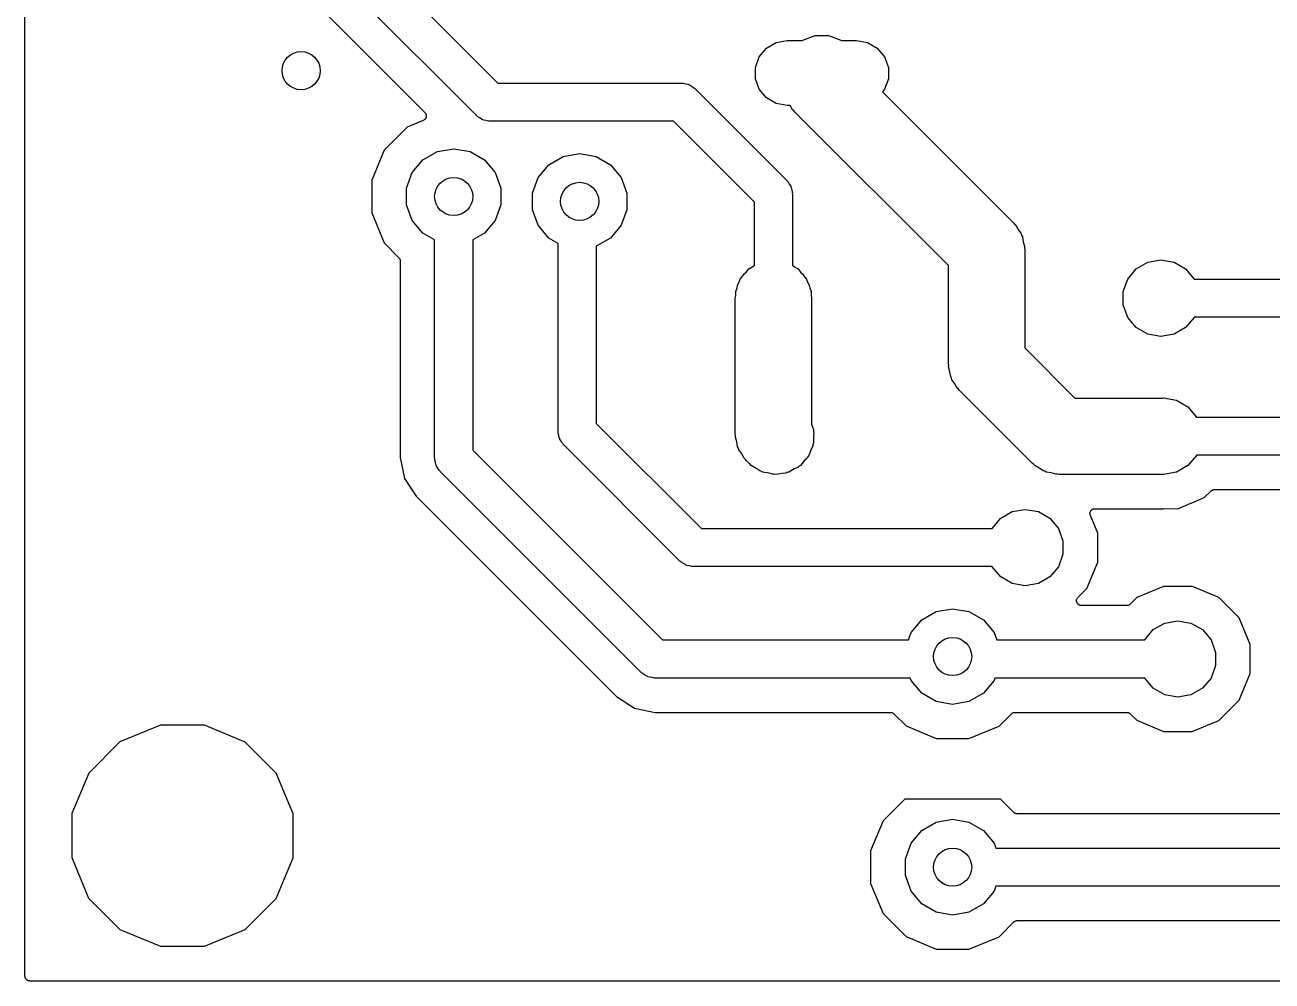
# Model space of a CAD drawing. Extents: x 38 to 133, y -144 to -38.
# Drawn here: x 37.59 to 70.29, y -143.7 to -118.63 of the extents above; entities that cross this region are included whole.
import ezdxf

# ---------------------------------------------------------------- set-up
doc = ezdxf.new("R2010")
doc.units = 0
doc.header["$MEASUREMENT"] = 0
doc.layers.add('BLACK', color=7, linetype='CONTINUOUS')

msp = doc.modelspace()

# ---------------------------------------------------------------- linework, layer by layer
at = {"layer": 'Black'}
for p, q in [((37.5895, -140.49), (37.5895, -76.4604)), ((40.505, -110.664), (49.9911, -120.15)), ((49.4304, -121.004), (39.6514, -111.225)), ((39.0239, -111.87), (48.0762, -120.922)), ((57.9835, -119.022), (58.3099, -118.903)), ((58.3099, -118.903), (58.6571, -118.903)), ((58.6571, -118.903), (58.9835, -119.022)), ((56.8406, -119.463), (57.0303, -119.237)), ((57.0303, -119.237), (57.2858, -119.09)), ((57.2858, -119.09), (57.5764, -119.038)), ((57.5764, -119.038), (57.964, -119.038)), ((57.964, -119.038), (57.9835, -119.022)), ((58.9835, -119.022), (59.003, -119.038)), ((59.003, -119.038), (59.3906, -119.038)), ((59.3906, -119.038), (59.6812, -119.09)), ((59.6812, -119.09), (59.9367, -119.237)), ((59.9367, -119.237), (60.1264, -119.463)), ((56.7397, -119.74), (56.8406, -119.463)), ((60.1264, -119.463), (60.2273, -119.74)), ((56.7397, -120.036), (56.7397, -119.74)), ((60.2273, -119.74), (60.2273, -120.036)), ((49.9911, -120.15), (54.8005, -120.15)), ((54.8005, -120.15), (54.8222, -120.154)), ((54.8222, -120.154), (54.8441, -120.152)), ((54.8441, -120.152), (54.9072, -120.169)), ((54.9072, -120.169), (54.9715, -120.18)), ((54.9715, -120.18), (54.9906, -120.191)), ((54.9906, -120.191), (55.0118, -120.197)), ((55.0118, -120.197), (55.0653, -120.234)), ((55.0653, -120.234), (55.1219, -120.267)), ((55.1219, -120.267), (55.136, -120.284)), ((55.136, -120.284), (55.1541, -120.296)), ((55.1541, -120.296), (57.5671, -122.709)), ((56.8406, -120.313), (56.7397, -120.036)), ((57.0303, -120.539), (56.8406, -120.313)), ((60.1264, -120.313), (60.071, -120.379)), ((60.2273, -120.036), (60.1264, -120.313)), ((57.2858, -120.686), (57.0303, -120.539)), ((60.071, -120.379), (63.5086, -123.816)), ((48.0762, -120.922), (48.0842, -120.934)), ((48.0842, -120.934), (48.0936, -120.944)), ((48.0936, -120.944), (48.0968, -120.951)), ((48.0968, -120.951), (48.1015, -120.958)), ((48.1015, -120.958), (48.1052, -120.972)), ((48.1052, -120.972), (48.1105, -120.985)), ((57.5764, -120.738), (57.2858, -120.686)), ((57.6536, -120.738), (57.5764, -120.738)), ((57.7175, -120.848), (57.6536, -120.738)), ((57.7512, -120.877), (57.7175, -120.848)), ((57.7764, -120.913), (57.7512, -120.877)), ((61.8015, -124.938), (57.7764, -120.913)), ((47.6152, -121.303), (47.0099, -121.907)), ((48.0349, -121.129), (47.6152, -121.303)), ((48.0467, -121.122), (48.0349, -121.129)), ((48.0593, -121.116), (48.0467, -121.122)), ((48.0652, -121.11), (48.0593, -121.116)), ((48.0722, -121.106), (48.0652, -121.11)), ((48.0806, -121.095), (48.0722, -121.106)), ((48.0905, -121.085), (48.0806, -121.095)), ((48.094, -121.077), (48.0905, -121.085)), ((48.099, -121.071), (48.094, -121.077)), ((48.1032, -121.057), (48.099, -121.071)), ((48.1091, -121.045), (48.1032, -121.057)), ((48.1098, -121.037), (48.1091, -121.045)), ((48.1123, -121.029), (48.1098, -121.037)), ((48.1105, -120.985), (48.1108, -120.993)), ((48.1108, -120.993), (48.113, -121.001)), ((48.113, -121.001), (48.1118, -121.015)), ((48.1118, -121.015), (48.1123, -121.029)), ((49.4485, -121.016), (49.4304, -121.004)), ((49.4626, -121.033), (49.4485, -121.016)), ((49.5192, -121.066), (49.4626, -121.033)), ((49.5727, -121.103), (49.5192, -121.066)), ((49.5939, -121.109), (49.5727, -121.103)), ((49.613, -121.12), (49.5939, -121.109)), ((49.6773, -121.131), (49.613, -121.12)), ((49.7404, -121.148), (49.6773, -121.131)), ((49.7623, -121.146), (49.7404, -121.148)), ((49.784, -121.15), (49.7623, -121.146)), ((54.5934, -121.15), (49.784, -121.15)), ((56.7135, -123.27), (54.5934, -121.15)), ((47.0099, -121.907), (46.6819, -122.697)), ((48.0249, -122.165), (48.4023, -121.947)), ((48.4023, -121.947), (48.8315, -121.872)), ((48.8315, -121.872), (49.2607, -121.947)), ((49.2607, -121.947), (49.6381, -122.165)), ((47.7448, -122.499), (48.0249, -122.165)), ((49.6381, -122.165), (49.9182, -122.499)), ((51.3269, -122.292), (51.7043, -122.074)), ((51.7043, -122.074), (52.1335, -121.999)), ((52.1335, -121.999), (52.5627, -122.074)), ((52.5627, -122.074), (52.9401, -122.292)), ((47.5958, -122.909), (47.7448, -122.499)), ((49.9182, -122.499), (50.0672, -122.909)), ((51.0468, -122.626), (51.3269, -122.292)), ((52.9401, -122.292), (53.2202, -122.626)), ((46.6819, -122.697), (46.6811, -123.552)), ((47.5958, -123.344), (47.5958, -122.909)), ((50.0672, -122.909), (50.0672, -123.344)), ((50.8978, -123.036), (51.0468, -122.626)), ((53.2202, -122.626), (53.3692, -123.036)), ((57.5671, -122.709), (57.5797, -122.727)), ((57.5797, -122.727), (57.5965, -122.742)), ((57.5965, -122.742), (57.6292, -122.798)), ((57.6292, -122.798), (57.6667, -122.852)), ((57.6667, -122.852), (57.6723, -122.873)), ((57.6723, -122.873), (57.6833, -122.892)), ((57.6833, -122.892), (57.6947, -122.956)), ((50.8978, -123.471), (50.8978, -123.036)), ((53.3692, -123.036), (53.3692, -123.471)), ((56.7135, -124.927), (56.7135, -123.27)), ((57.6947, -122.956), (57.7116, -123.019)), ((57.7116, -123.019), (57.7097, -123.041)), ((57.7097, -123.041), (57.7135, -123.063)), ((57.7135, -123.063), (57.7135, -124.927)), ((46.6811, -123.552), (47.0078, -124.343)), ((47.7448, -123.754), (47.5958, -123.344)), ((50.0672, -123.344), (49.9182, -123.754)), ((51.0468, -123.881), (50.8978, -123.471)), ((53.3692, -123.471), (53.2202, -123.881)), ((48.0249, -124.088), (47.7448, -123.754)), ((49.9182, -123.754), (49.6381, -124.088)), ((51.3269, -124.215), (51.0468, -123.881)), ((53.2202, -123.881), (52.9401, -124.215)), ((63.5086, -123.816), (63.5338, -123.852)), ((63.5338, -123.852), (63.5675, -123.881)), ((63.5675, -123.881), (63.6329, -123.994)), ((48.3315, -124.265), (48.0249, -124.088)), ((49.6381, -124.088), (49.3315, -124.265)), ((51.57, -124.355), (51.3269, -124.215)), ((52.9401, -124.215), (52.57, -124.428)), ((63.6329, -123.994), (63.7078, -124.101)), ((63.7078, -124.101), (63.7192, -124.143)), ((63.7192, -124.143), (63.7412, -124.181)), ((63.7412, -124.181), (63.7639, -124.31)), ((47.0078, -124.343), (47.3944, -124.73)), ((48.3315, -129.984), (48.3315, -124.265)), ((49.3315, -124.265), (49.3315, -129.777)), ((51.57, -129.286), (51.57, -124.355)), ((52.57, -124.428), (52.57, -129.079)), ((63.7639, -124.31), (63.7977, -124.436)), ((63.7977, -124.436), (63.7939, -124.48)), ((63.7939, -124.48), (63.8015, -124.523)), ((63.8015, -124.523), (63.8015, -127.094)), ((47.3944, -124.73), (47.3975, -124.735)), ((47.3975, -124.735), (47.4018, -124.738)), ((47.4018, -124.738), (47.4101, -124.753)), ((47.4101, -124.753), (47.4196, -124.766)), ((47.4196, -124.766), (47.4211, -124.772)), ((47.4211, -124.772), (47.4238, -124.776)), ((47.4238, -124.776), (47.4267, -124.793)), ((47.4267, -124.793), (47.431, -124.809)), ((47.431, -124.809), (47.4305, -124.814)), ((47.4305, -124.814), (47.4315, -124.82)), ((47.4315, -124.82), (47.4315, -129.972)), ((66.7286, -125.025), (67.0303, -124.851)), ((67.0303, -124.851), (67.3735, -124.79)), ((67.3735, -124.79), (67.7167, -124.851)), ((67.7167, -124.851), (68.0184, -125.025)), ((56.3446, -125.292), (56.4131, -125.21)), ((56.4131, -125.21), (56.4475, -125.151)), ((56.4475, -125.151), (56.5001, -125.107)), ((56.5001, -125.107), (56.5686, -125.025)), ((56.5686, -125.025), (56.6609, -124.972)), ((56.6609, -124.972), (56.7135, -124.927)), ((57.7135, -124.927), (57.7661, -124.972)), ((57.7661, -124.972), (57.8584, -125.025)), ((57.8584, -125.025), (57.9269, -125.107)), ((57.9269, -125.107), (57.9795, -125.151)), ((57.9795, -125.151), (58.0139, -125.21)), ((58.0139, -125.21), (58.0824, -125.292)), ((61.8015, -127.508), (61.8015, -124.938)), ((66.5046, -125.292), (66.7286, -125.025)), ((68.0184, -125.025), (68.2424, -125.292)), ((56.2254, -125.619), (56.2619, -125.519)), ((56.2619, -125.519), (56.2738, -125.451)), ((56.2738, -125.451), (56.3082, -125.392)), ((56.3082, -125.392), (56.3446, -125.292)), ((58.0824, -125.292), (58.1188, -125.392)), ((58.1188, -125.392), (58.1532, -125.451)), ((58.1532, -125.451), (58.1651, -125.519)), ((58.1651, -125.519), (58.2016, -125.619)), ((66.3854, -125.619), (66.5046, -125.292)), ((68.2424, -125.292), (68.243, -125.293)), ((68.243, -125.293), (76.7549, -125.293)), ((56.2135, -125.793), (56.2254, -125.726)), ((56.2135, -129.35), (56.2135, -125.793)), ((56.2254, -125.726), (56.2254, -125.619)), ((58.2016, -125.619), (58.2016, -125.726)), ((58.2016, -125.726), (58.2135, -125.793)), ((58.2135, -125.793), (58.2135, -129.097)), ((66.3854, -125.968), (66.3854, -125.619)), ((66.5046, -126.295), (66.3854, -125.968)), ((66.7286, -126.562), (66.5046, -126.295)), ((68.2424, -126.295), (68.0184, -126.562)), ((68.243, -126.293), (68.2424, -126.295)), ((76.962, -126.293), (68.243, -126.293)), ((67.0303, -126.736), (66.7286, -126.562)), ((67.3735, -126.797), (67.0303, -126.736)), ((67.7167, -126.736), (67.3735, -126.797)), ((68.0184, -126.562), (67.7167, -126.736)), ((63.8015, -127.094), (65.1207, -128.413)), ((61.8091, -127.551), (61.8015, -127.508)), ((61.8053, -127.595), (61.8091, -127.551)), ((61.8391, -127.721), (61.8053, -127.595)), ((61.8618, -127.85), (61.8391, -127.721)), ((61.8838, -127.888), (61.8618, -127.85)), ((61.8952, -127.931), (61.8838, -127.888)), ((61.9701, -128.038), (61.8952, -127.931)), ((62.0355, -128.151), (61.9701, -128.038)), ((62.0692, -128.179), (62.0355, -128.151)), ((62.0944, -128.215), (62.0692, -128.179)), ((63.9994, -130.12), (62.0944, -128.215)), ((65.1207, -128.413), (67.4182, -128.413)), ((67.4182, -128.413), (67.437, -128.41)), ((67.437, -128.41), (67.7802, -128.47)), ((67.7802, -128.47), (68.0819, -128.644)), ((68.0819, -128.644), (68.3059, -128.911)), ((52.57, -129.079), (55.3251, -131.834)), ((58.2135, -129.097), (58.2651, -129.239)), ((68.3059, -128.911), (68.3065, -128.913)), ((68.3065, -128.913), (72.7544, -128.913)), ((51.5738, -129.308), (51.57, -129.286)), ((51.5719, -129.33), (51.5738, -129.308)), ((51.5888, -129.393), (51.5719, -129.33)), ((51.6002, -129.457), (51.5888, -129.393)), ((51.6112, -129.476), (51.6002, -129.457)), ((51.6168, -129.497), (51.6112, -129.476)), ((56.2211, -129.393), (56.2135, -129.35)), ((56.2173, -129.437), (56.2211, -129.393)), ((56.2511, -129.563), (56.2173, -129.437)), ((58.2651, -129.239), (58.2651, -129.296)), ((58.2651, -129.296), (58.2732, -129.326)), ((58.2732, -129.326), (58.2651, -129.419)), ((58.2651, -129.419), (58.2651, -129.587)), ((49.3315, -129.777), (54.3091, -134.755)), ((51.6543, -129.551), (51.6168, -129.497)), ((51.687, -129.607), (51.6543, -129.551)), ((51.7038, -129.622), (51.687, -129.607)), ((51.7164, -129.64), (51.7038, -129.622)), ((54.7644, -132.688), (51.7164, -129.64)), ((56.2738, -129.692), (56.2511, -129.563)), ((56.2958, -129.73), (56.2738, -129.692)), ((56.3072, -129.772), (56.2958, -129.73)), ((56.3821, -129.879), (56.3072, -129.772)), ((58.2035, -129.756), (58.1459, -129.915)), ((58.2429, -129.672), (58.2035, -129.756)), ((58.2457, -129.641), (58.2429, -129.672)), ((58.2651, -129.587), (58.2457, -129.641)), ((47.4315, -129.972), (47.5404, -130.519)), ((48.3353, -130.006), (48.3315, -129.984)), ((48.3334, -130.028), (48.3353, -130.006)), ((48.3503, -130.091), (48.3334, -130.028)), ((48.3617, -130.156), (48.3503, -130.091)), ((56.4475, -129.992), (56.3821, -129.879)), ((56.4812, -130.021), (56.4475, -129.992)), ((56.5064, -130.057), (56.4812, -130.021)), ((56.5699, -130.12), (56.5064, -130.057)), ((56.5956, -130.138), (56.5699, -130.12)), ((56.6321, -130.182), (56.5956, -130.138)), ((58.0302, -130.053), (57.9219, -130.182)), ((58.0962, -129.987), (58.0302, -130.053)), ((58.1094, -129.958), (58.0962, -129.987)), ((58.1459, -129.915), (58.1094, -129.958)), ((64.0354, -130.145), (63.9994, -130.12)), ((68.3059, -129.915), (68.0819, -130.182)), ((68.3065, -129.913), (68.3059, -129.915)), ((72.9615, -129.913), (68.3065, -129.913)), ((48.3727, -130.175), (48.3617, -130.156)), ((48.3783, -130.196), (48.3727, -130.175)), ((48.4158, -130.249), (48.3783, -130.196)), ((48.4485, -130.306), (48.4158, -130.249)), ((48.4653, -130.32), (48.4485, -130.306)), ((48.4779, -130.338), (48.4653, -130.32)), ((53.7484, -135.609), (48.4779, -130.338)), ((56.778, -130.266), (56.6321, -130.182)), ((56.8544, -130.319), (56.778, -130.266)), ((56.8847, -130.327), (56.8544, -130.319)), ((56.9338, -130.356), (56.8847, -130.327)), ((57.0997, -130.385), (56.9338, -130.356)), ((57.1898, -130.409), (57.0997, -130.385)), ((57.2211, -130.406), (57.1898, -130.409)), ((57.277, -130.416), (57.2211, -130.406)), ((57.4429, -130.387), (57.277, -130.416)), ((57.5358, -130.379), (57.4429, -130.387)), ((57.5643, -130.366), (57.5358, -130.379)), ((57.6202, -130.356), (57.5643, -130.366)), ((57.766, -130.272), (57.6202, -130.356)), ((57.8506, -130.232), (57.766, -130.272)), ((57.8728, -130.21), (57.8506, -130.232)), ((57.9219, -130.182), (57.8728, -130.21)), ((64.0637, -130.179), (64.0354, -130.145)), ((64.1769, -130.244), (64.0637, -130.179)), ((64.2839, -130.319), (64.1769, -130.244)), ((64.3264, -130.331), (64.2839, -130.319)), ((64.3645, -130.353), (64.3264, -130.331)), ((64.4931, -130.375), (64.3645, -130.353)), ((64.6193, -130.409), (64.4931, -130.375)), ((64.6632, -130.405), (64.6193, -130.409)), ((64.7065, -130.413), (64.6632, -130.405)), ((67.4182, -130.413), (64.7065, -130.413)), ((67.437, -130.416), (67.4182, -130.413)), ((67.7802, -130.356), (67.437, -130.416)), ((68.0819, -130.182), (67.7802, -130.356)), ((47.5404, -130.519), (47.8504, -130.983)), ((47.8504, -130.983), (53.1032, -136.236)), ((68.1664, -131.167), (68.5116, -131.024)), ((68.5116, -131.024), (68.686, -130.85)), ((68.686, -130.85), (68.6905, -130.847)), ((68.6905, -130.847), (68.6941, -130.843)), ((68.6941, -130.843), (68.7085, -130.834)), ((68.7085, -130.834), (68.7222, -130.825)), ((68.7222, -130.825), (68.7275, -130.823)), ((68.7275, -130.823), (68.7323, -130.821)), ((68.7323, -130.821), (68.7487, -130.818)), ((68.7487, -130.818), (68.7648, -130.813)), ((68.7648, -130.813), (68.7703, -130.814)), ((68.7703, -130.814), (68.7757, -130.813)), ((68.7757, -130.813), (72.5055, -130.813)), ((63.1726, -131.565), (63.4743, -131.391)), ((63.4743, -131.391), (63.8175, -131.331)), ((63.8175, -131.331), (64.1607, -131.391)), ((64.1607, -131.391), (64.4624, -131.565)), ((65.5139, -131.445), (65.5157, -131.432)), ((65.5157, -131.454), (65.5139, -131.445)), ((65.5157, -131.418), (65.5186, -131.41)), ((65.5157, -131.432), (65.5157, -131.418)), ((65.5186, -131.41), (65.5197, -131.402)), ((65.5197, -131.402), (65.5261, -131.389)), ((65.5261, -131.389), (65.5308, -131.376)), ((65.5308, -131.376), (65.5362, -131.37)), ((65.5362, -131.37), (65.5401, -131.363)), ((65.5401, -131.363), (65.5503, -131.353)), ((65.5503, -131.353), (65.5591, -131.343)), ((65.5591, -131.343), (65.5664, -131.339)), ((65.5664, -131.339), (65.5726, -131.333)), ((65.5726, -131.333), (65.5854, -131.328)), ((65.5854, -131.328), (65.5973, -131.321)), ((65.5973, -131.321), (65.6056, -131.319)), ((65.6056, -131.319), (65.6134, -131.316)), ((65.6134, -131.316), (65.6272, -131.315)), ((65.6272, -131.315), (65.6408, -131.313)), ((65.6408, -131.313), (67.4368, -131.313)), ((67.4368, -131.313), (67.4397, -131.312)), ((67.4397, -131.312), (67.8132, -131.313)), ((67.8132, -131.313), (68.1616, -131.169)), ((68.1616, -131.169), (68.1642, -131.168)), ((68.1642, -131.168), (68.1664, -131.167)), ((62.9486, -131.832), (63.1726, -131.565)), ((64.4624, -131.565), (64.6864, -131.832)), ((65.5157, -131.462), (65.5157, -131.454)), ((65.5204, -131.475), (65.5157, -131.462)), ((65.5234, -131.488), (65.5204, -131.475)), ((65.7173, -131.958), (65.5234, -131.488)), ((55.3251, -131.834), (62.948, -131.834)), ((62.948, -131.834), (62.9486, -131.832)), ((64.6864, -131.832), (64.8056, -132.16)), ((65.7167, -132.713), (65.7173, -131.958)), ((64.8056, -132.16), (64.8056, -132.508)), ((54.7825, -132.7), (54.7644, -132.688)), ((54.7966, -132.717), (54.7825, -132.7)), ((54.8532, -132.75), (54.7966, -132.717)), ((54.9067, -132.787), (54.8532, -132.75)), ((64.8056, -132.508), (64.6864, -132.836)), ((65.4269, -133.411), (65.7167, -132.713)), ((54.9279, -132.793), (54.9067, -132.787)), ((54.947, -132.804), (54.9279, -132.793)), ((55.0113, -132.815), (54.947, -132.804)), ((55.0744, -132.832), (55.0113, -132.815)), ((55.0963, -132.83), (55.0744, -132.832)), ((55.118, -132.834), (55.0963, -132.83)), ((62.948, -132.834), (55.118, -132.834)), ((62.9486, -132.836), (62.948, -132.834)), ((63.1726, -133.103), (62.9486, -132.836)), ((64.6864, -132.836), (64.4624, -133.103)), ((63.4743, -133.277), (63.1726, -133.103)), ((63.8175, -133.337), (63.4743, -133.277)), ((64.1607, -133.277), (63.8175, -133.337)), ((64.4624, -133.103), (64.1607, -133.277)), ((67.4418, -133.355), (66.7434, -133.644)), ((68.1975, -133.356), (67.4418, -133.355)), ((68.8954, -133.646), (68.1975, -133.356)), ((65.163, -133.717), (65.1644, -133.711)), ((65.1644, -133.733), (65.163, -133.717)), ((65.1644, -133.706), (65.1701, -133.69)), ((65.1644, -133.711), (65.1644, -133.706)), ((65.1644, -133.75), (65.1644, -133.733)), ((65.1701, -133.69), (65.1744, -133.674)), ((65.1744, -133.674), (65.1776, -133.67)), ((65.1776, -133.67), (65.1795, -133.665)), ((65.1795, -133.665), (65.1902, -133.652)), ((65.1902, -133.652), (65.1997, -133.638)), ((65.1997, -133.638), (65.4269, -133.411)), ((66.7434, -133.644), (66.569, -133.818)), ((69.4292, -134.18), (68.8954, -133.646)), ((61.1059, -134.23), (61.4833, -134.012)), ((61.4833, -134.012), (61.9125, -133.937)), ((61.9125, -133.937), (62.3417, -134.012)), ((62.3417, -134.012), (62.7191, -134.23)), ((65.1663, -133.755), (65.1644, -133.75)), ((65.1668, -133.761), (65.1663, -133.755)), ((65.1738, -133.776), (65.1668, -133.761)), ((65.1795, -133.791), (65.1738, -133.776)), ((65.183, -133.796), (65.1795, -133.791)), ((65.1854, -133.801), (65.183, -133.796)), ((65.1971, -133.813), (65.1854, -133.801)), ((65.2078, -133.825), (65.1971, -133.813)), ((65.2126, -133.828), (65.2078, -133.825)), ((65.2165, -133.832), (65.2126, -133.828)), ((65.2316, -133.839), (65.2165, -133.832)), ((65.246, -133.847), (65.2316, -133.839)), ((65.2515, -133.848), (65.246, -133.847)), ((65.2565, -133.851), (65.2515, -133.848)), ((65.2731, -133.852), (65.2565, -133.851)), ((65.2895, -133.855), (65.2731, -133.852)), ((66.4793, -133.855), (65.2895, -133.855)), ((66.4847, -133.854), (66.4793, -133.855)), ((66.4902, -133.855), (66.4847, -133.854)), ((66.5063, -133.85), (66.4902, -133.855)), ((66.5227, -133.847), (66.5063, -133.85)), ((66.5275, -133.845), (66.5227, -133.847)), ((66.5328, -133.843), (66.5275, -133.845)), ((66.5465, -133.834), (66.5328, -133.843)), ((66.5609, -133.825), (66.5465, -133.834)), ((66.5645, -133.821), (66.5609, -133.825)), ((66.569, -133.818), (66.5645, -133.821)), ((60.8258, -134.564), (61.1059, -134.23)), ((62.7191, -134.23), (62.9992, -134.564)), ((67.1731, -134.486), (67.4748, -134.312)), ((67.4748, -134.312), (67.818, -134.252)), ((67.818, -134.252), (68.1612, -134.312)), ((68.1612, -134.312), (68.4629, -134.486)), ((69.7178, -134.879), (69.4292, -134.18)), ((60.7564, -134.755), (60.8258, -134.564)), ((62.9992, -134.564), (63.0686, -134.755)), ((66.9491, -134.753), (67.1731, -134.486)), ((68.4629, -134.486), (68.6869, -134.753)), ((54.3091, -134.755), (60.7564, -134.755)), ((63.0686, -134.755), (66.9485, -134.755)), ((66.9485, -134.755), (66.9491, -134.753)), ((68.6869, -134.753), (68.8061, -135.081)), ((69.7172, -135.634), (69.7178, -134.879)), ((68.8061, -135.081), (68.8061, -135.429)), ((53.7665, -135.621), (53.7484, -135.609)), ((53.7806, -135.638), (53.7665, -135.621)), ((53.8372, -135.671), (53.7806, -135.638)), ((53.8907, -135.708), (53.8372, -135.671)), ((68.8061, -135.429), (68.6869, -135.757)), ((69.4274, -136.332), (69.7172, -135.634)), ((53.9119, -135.714), (53.8907, -135.708)), ((53.931, -135.725), (53.9119, -135.714)), ((53.9953, -135.736), (53.931, -135.725)), ((54.0584, -135.753), (53.9953, -135.736)), ((54.0803, -135.751), (54.0584, -135.753)), ((54.102, -135.755), (54.0803, -135.751)), ((60.8026, -135.755), (54.102, -135.755)), ((60.8258, -135.819), (60.8026, -135.755)), ((61.1059, -136.153), (60.8258, -135.819)), ((62.9992, -135.819), (62.7191, -136.153)), ((63.0224, -135.755), (62.9992, -135.819)), ((66.9485, -135.755), (63.0224, -135.755)), ((66.9491, -135.757), (66.9485, -135.755)), ((67.1731, -136.024), (66.9491, -135.757)), ((67.4748, -136.198), (67.1731, -136.024)), ((68.4629, -136.024), (68.1612, -136.198)), ((68.6869, -135.757), (68.4629, -136.024)), ((53.1032, -136.236), (53.5672, -136.546)), ((61.4833, -136.371), (61.1059, -136.153)), ((62.7191, -136.153), (62.3417, -136.371)), ((67.818, -136.258), (67.4748, -136.198)), ((68.1612, -136.198), (67.818, -136.258)), ((68.8926, -136.866), (69.4274, -136.332)), ((53.5672, -136.546), (54.1145, -136.655)), ((54.1145, -136.655), (60.2829, -136.655)), ((60.2829, -136.655), (60.2884, -136.656)), ((60.2884, -136.656), (60.294, -136.655)), ((60.294, -136.655), (60.31, -136.66)), ((60.31, -136.66), (60.3263, -136.663)), ((60.3263, -136.663), (60.3312, -136.665)), ((60.3312, -136.665), (60.3366, -136.667)), ((60.3366, -136.667), (60.3502, -136.676)), ((60.3502, -136.676), (60.3645, -136.685)), ((61.9125, -136.446), (61.4833, -136.371)), ((62.3417, -136.371), (61.9125, -136.446)), ((63.4606, -136.685), (63.475, -136.676)), ((63.475, -136.676), (63.4886, -136.667)), ((63.4886, -136.667), (63.494, -136.665)), ((63.494, -136.665), (63.4988, -136.663)), ((63.4988, -136.663), (63.5152, -136.66)), ((63.5152, -136.66), (63.5312, -136.655)), ((63.5312, -136.655), (63.5368, -136.656)), ((63.5368, -136.656), (63.5422, -136.655)), ((63.5422, -136.655), (66.4789, -136.655)), ((66.4789, -136.655), (66.4845, -136.656)), ((66.4845, -136.656), (66.4901, -136.655)), ((66.4901, -136.655), (66.5061, -136.66)), ((66.5061, -136.66), (66.5224, -136.663)), ((66.5224, -136.663), (66.5273, -136.665)), ((66.5273, -136.665), (66.5327, -136.667)), ((66.5327, -136.667), (66.5463, -136.676)), ((66.5463, -136.676), (66.5606, -136.685)), ((41.1452, -136.99), (40.0789, -137.431)), ((42.2989, -136.991), (41.1452, -136.99)), ((43.3644, -137.433), (42.2989, -136.991)), ((60.3645, -136.685), (60.3681, -136.689)), ((60.3681, -136.689), (60.3727, -136.692)), ((60.3727, -136.692), (60.693, -137.013)), ((63.1288, -137.015), (63.4525, -136.692)), ((63.4525, -136.692), (63.457, -136.689)), ((63.457, -136.689), (63.4606, -136.685)), ((66.5606, -136.685), (66.5642, -136.689)), ((66.5642, -136.689), (66.5688, -136.692)), ((66.5688, -136.692), (66.7406, -136.864)), ((66.7406, -136.864), (67.4385, -137.154)), ((68.1942, -137.155), (68.8926, -136.866)), ((60.693, -137.013), (61.483, -137.341)), ((62.3383, -137.342), (63.1288, -137.015)), ((67.4385, -137.154), (68.1942, -137.155)), ((40.0789, -137.431), (39.2624, -138.246)), ((44.1794, -138.25), (43.3644, -137.433)), ((61.483, -137.341), (62.3383, -137.342)), ((39.2624, -138.246), (38.82, -139.311)), ((44.62, -139.316), (44.1794, -138.25)), ((60.6584, -138.93), (60.0909, -139.497)), ((63.1675, -138.93), (60.6584, -138.93)), ((63.5156, -139.279), (63.1675, -138.93)), ((63.5203, -139.282), (63.5156, -139.279)), ((63.5239, -139.286), (63.5203, -139.282)), ((63.5382, -139.295), (63.5239, -139.286)), ((38.82, -139.311), (38.819, -140.465)), ((44.619, -140.47), (44.62, -139.316)), ((60.0909, -139.497), (59.7629, -140.286)), ((61.1059, -139.755), (61.4833, -139.537)), ((61.4833, -139.537), (61.9125, -139.461)), ((61.9125, -139.461), (62.3417, -139.537)), ((62.3417, -139.537), (62.7191, -139.755)), ((63.5517, -139.304), (63.5382, -139.295)), ((63.5572, -139.306), (63.5517, -139.304)), ((63.5621, -139.308), (63.5572, -139.306)), ((63.5784, -139.311), (63.5621, -139.308)), ((63.5943, -139.316), (63.5784, -139.311)), ((63.6, -139.315), (63.5943, -139.316)), ((63.6055, -139.316), (63.6, -139.315)), ((90.0455, -139.316), (63.6055, -139.316)), ((60.8258, -140.089), (61.1059, -139.755)), ((62.7191, -139.755), (62.9992, -140.089)), ((60.6768, -140.498), (60.8258, -140.089)), ((62.9992, -140.089), (63.0455, -140.216)), ((63.0455, -140.216), (90.4709, -140.216)), ((37.5895, -143.576), (37.5895, -140.49)), ((38.819, -140.465), (39.2596, -141.531)), ((44.3498, -141.118), (44.619, -140.47)), ((59.7629, -140.286), (59.7621, -141.142)), ((60.6768, -140.934), (60.6768, -140.498)), ((44.1766, -141.535), (44.3498, -141.118)), ((59.7621, -141.142), (60.0888, -141.932)), ((60.8258, -141.343), (60.6768, -140.934)), ((63.0455, -141.216), (62.9992, -141.343)), ((90.678, -141.216), (63.0455, -141.216)), ((39.2596, -141.531), (40.0746, -142.348)), ((43.3601, -142.35), (44.1766, -141.535)), ((61.1059, -141.677), (60.8258, -141.343)), ((62.9992, -141.343), (62.7191, -141.677)), ((61.4833, -141.895), (61.1059, -141.677)), ((61.9125, -141.971), (61.4833, -141.895)), ((62.3417, -141.895), (61.9125, -141.971)), ((62.7191, -141.677), (62.3417, -141.895)), ((60.0888, -141.932), (60.693, -142.538)), ((63.1288, -142.54), (63.5161, -142.153)), ((63.5161, -142.153), (63.5206, -142.15)), ((63.5206, -142.15), (63.5242, -142.146)), ((63.5242, -142.146), (63.5386, -142.137)), ((63.5386, -142.137), (63.5522, -142.128)), ((63.5522, -142.128), (63.5576, -142.126)), ((63.5576, -142.126), (63.5624, -142.124)), ((63.5624, -142.124), (63.5788, -142.121)), ((63.5788, -142.121), (63.5949, -142.116)), ((63.5949, -142.116), (63.6004, -142.117)), ((63.6004, -142.117), (63.6058, -142.116)), ((63.6058, -142.116), (90.6655, -142.116)), ((40.0746, -142.348), (41.1401, -142.79)), ((42.2938, -142.791), (43.3601, -142.35)), ((60.693, -142.538), (61.483, -142.866)), ((62.3383, -142.866), (63.1288, -142.54)), ((41.1401, -142.79), (42.2938, -142.791)), ((61.483, -142.866), (62.3383, -142.866)), ((37.5914, -143.587), (37.5895, -143.576)), ((37.5914, -143.598), (37.5914, -143.587)), ((37.5952, -143.608), (37.5914, -143.598)), ((37.5972, -143.619), (37.5952, -143.608)), ((37.6027, -143.629), (37.5972, -143.619)), ((37.6065, -143.639), (37.6027, -143.629)), ((37.6137, -143.648), (37.6065, -143.639)), ((37.6192, -143.658), (37.6137, -143.648)), ((37.6277, -143.665), (37.6192, -143.658)), ((37.6349, -143.673), (37.6277, -143.665)), ((37.6445, -143.679), (37.6349, -143.673)), ((37.653, -143.686), (37.6445, -143.679)), ((37.6634, -143.69), (37.653, -143.686)), ((37.6731, -143.695), (37.6634, -143.69)), ((37.684, -143.697), (37.6731, -143.695)), ((37.6944, -143.701), (37.684, -143.697)), ((37.7056, -143.701), (37.6944, -143.701)), ((37.7165, -143.703), (37.7056, -143.701)), ((133.162, -143.703), (37.7165, -143.703))]:
    msp.add_line(p, q, dxfattribs=at)
for centre in [(44.831, -119.825), (48.8315, -123.126), (52.1335, -123.253), (61.9125, -135.191), (61.9125, -140.716)]:
    msp.add_circle(centre, 0.5, dxfattribs=at)

doc.saveas('drawing.dxf')
